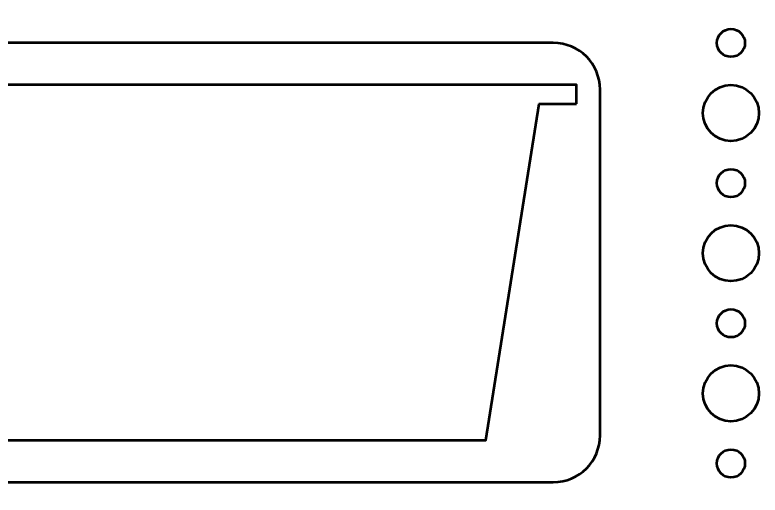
# Model space of a CAD drawing. Header units: centimetres. Extents: x -58 to 58, y -46 to 58.
# Drawn here: x -15.16 to -7.19, y -26.49 to -21.35 of the extents above; entities that cross this region are included whole.
import ezdxf

# ---------------------------------------------------------------- set-up
doc = ezdxf.new("R2010")
doc.units = ezdxf.units.CM
doc.header["$MEASUREMENT"] = 0
doc.layers.add('Layer 1', color=7, linetype='Continuous')

msp = doc.modelspace()

# ---------------------------------------------------------------- linework, layer by layer
at = {"layer": 'Layer 1', "lineweight": 53}
for centre, major_axis in [((-7.5, -21.65), (0, 0.15)), ((-7.49999, -22.40001), (0, 0.30001)), ((-7.5, -23.15), (0, 0.15)), ((-7.49999, -23.90001), (0, 0.30001)), ((-7.5, -24.65), (0, 0.15)), ((-7.49999, -25.40001), (0, 0.30001)), ((-7.5, -26.15), (0, 0.15))]:
    msp.add_ellipse(centre, major_axis=major_axis, ratio=1, dxfattribs=at)
for points in [[(-23.2, -45.2), (-23.2, -45.2), (-23.2, -14.8), (-23.2, -14.8), (-23.2, -14.8), (-23.2, -14.52386), (-22.97614, -14.3), (-22.7, -14.3), (-22.7, -14.3), (-22.7, -14.3), (7.7, -14.3), (7.7, -14.3), (7.7, -14.3), (7.97614, -14.3), (8.2, -14.52386), (8.2, -14.8), (8.2, -14.8), (8.2, -14.8), (8.2, -45.2), (8.2, -45.2), (8.2, -45.2), (8.2, -45.47614), (7.97614, -45.7), (7.7, -45.7), (7.7, -45.7), (7.7, -45.7), (-22.7, -45.7), (-22.7, -45.7), (-22.7, -45.7), (-22.97614, -45.7), (-23.2, -45.47614), (-23.2, -45.2)], [(-21.1, -25.85), (-21.1, -25.85), (-21.1, -22.15), (-21.1, -22.15), (-21.1, -22.15), (-21.1, -21.87386), (-20.87614, -21.65), (-20.6, -21.65), (-20.6, -21.65), (-20.6, -21.65), (-9.4, -21.65), (-9.4, -21.65), (-9.4, -21.65), (-9.12386, -21.65), (-8.9, -21.87386), (-8.9, -22.15), (-8.9, -22.15), (-8.9, -22.15), (-8.9, -25.85), (-8.9, -25.85), (-8.9, -25.85), (-8.9, -26.12614), (-9.12386, -26.35), (-9.4, -26.35), (-9.4, -26.35), (-9.4, -26.35), (-20.6, -26.35), (-20.6, -26.35), (-20.6, -26.35), (-20.87614, -26.35), (-21.1, -26.12614), (-21.1, -25.85)]]:
    msp.add_open_spline(points, degree=3, knots=[0, 0, 0, 0, 0.1111111, 0.1111111, 0.1111111, 0.1111111, 0.2222222, 0.2222222, 0.2222222, 0.2222222, 0.3333333, 0.3333333, 0.3333333, 0.3333333, 0.4444444, 0.4444444, 0.4444444, 0.4444444, 0.5555556, 0.5555556, 0.5555556, 0.5555556, 0.6666667, 0.6666667, 0.6666667, 0.6666667, 0.7777778, 0.7777778, 0.7777778, 0.7777778, 1, 1, 1, 1], dxfattribs=at)
at = {"layer": 'Layer 1', "color": 4, "lineweight": 53}
msp.add_open_spline([(-9.15, -22.3), (-9.15, -22.3), (-9.55, -22.3), (-9.55, -22.3), (-9.55, -22.3), (-9.55, -22.3), (-10.12143, -25.9), (-10.12143, -25.9), (-10.12143, -25.9), (-10.12143, -25.9), (-19.87857, -25.9), (-19.87857, -25.9), (-19.87857, -25.9), (-19.87857, -25.9), (-20.45, -22.3), (-20.45, -22.3), (-20.45, -22.3), (-20.45, -22.3), (-20.85, -22.3), (-20.85, -22.3), (-20.85, -22.3), (-20.85, -22.3), (-20.85, -22.1), (-20.85, -22.1), (-20.85, -22.1), (-20.85, -22.1), (-9.15, -22.1), (-9.15, -22.1), (-9.15, -22.1), (-9.15, -22.1), (-9.15, -22.3), (-9.15, -22.3)], degree=3, knots=[0, 0, 0, 0, 0.1111111, 0.1111111, 0.1111111, 0.1111111, 0.2222222, 0.2222222, 0.2222222, 0.2222222, 0.3333333, 0.3333333, 0.3333333, 0.3333333, 0.4444444, 0.4444444, 0.4444444, 0.4444444, 0.5555556, 0.5555556, 0.5555556, 0.5555556, 0.6666667, 0.6666667, 0.6666667, 0.6666667, 0.7777778, 0.7777778, 0.7777778, 0.7777778, 1, 1, 1, 1], dxfattribs=at)

doc.saveas('drawing.dxf')
